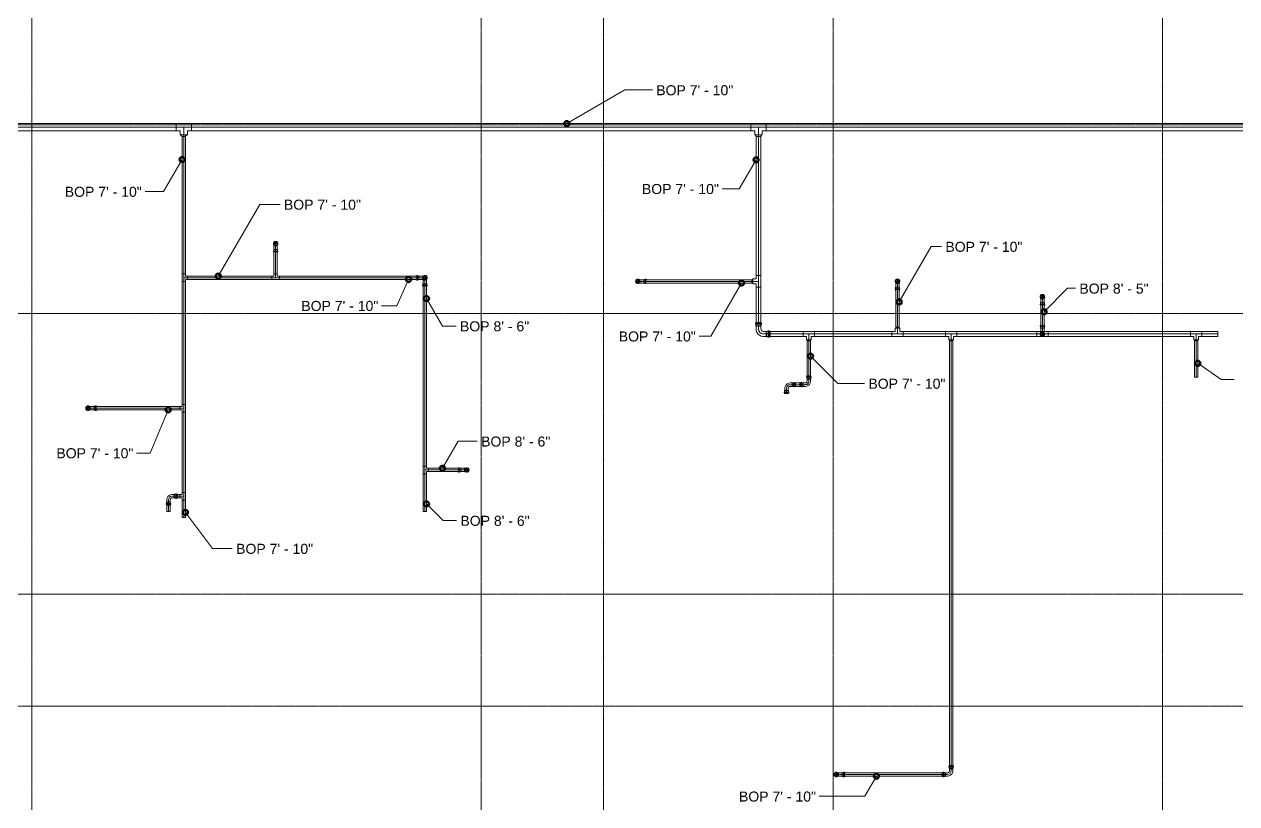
# Model space of a CAD drawing. Header units: inches. Extents: x -3679 to 241, y -496 to 1784.
# Drawn here: x -791 to -315.9, y 6.8 to 312.4 of the extents above; entities that cross this region are included whole.
import ezdxf

# ---------------------------------------------------------------- set-up
doc = ezdxf.new("R2010")
doc.units = ezdxf.units.IN
doc.header["$MEASUREMENT"] = 0
doc.linetypes.add('Grid Line', pattern=[0.875, 0.5, -0.125, 0.125, -0.125])
for name, color, linetype, lineweight in [('G-ANNO-DIMS', 251, 'Continuous', 9), ('P-PIPE', 1, 'Continuous', 9), ('P-PIPE-CNTR', 1, 'Continuous', 9), ('S-GRID', 8, 'Continuous', 9)]:
    doc.layers.add(name, color=color, linetype=linetype, lineweight=lineweight)
doc.styles.add('Arial', font='arial.ttf', dxfattribs={"height": 3.934132})

# ---------------------------------------------------------------- blocks, each defined once
blk = doc.blocks.new('Victaulic-VicPress316-Elbow 90-45deg Style P568_P571 - Standard-523083-FOURTH LEVEL')
at = {"layer": 'P-PIPE'}
for p, q in [((-3064.18, 1028.04), (-3064.52, 1028.04)), ((-3063.22, 1027.94), (-3064.52, 1027.94)), ((-3064.52, 1027.28), (-3064.52, 1027.28)), ((-3064.52, 1027.28), (-3064.52, 1027.28)), ((-3064.52, 1027.28), (-3064.52, 1027.28)), ((-3064.52, 1027.28), (-3064.52, 1027.28)), ((-3064.52, 1026.62), (-3063.22, 1026.62)), ((-3064.52, 1026.51), (-3064.18, 1026.51)), ((-3064.18, 1027.28), (-3064.18, 1027.28)), ((-3064.18, 1027.28), (-3064.18, 1027.28)), ((-3063.44, 1028.04), (-3063.89, 1028.04)), ((-3063.89, 1027.28), (-3063.89, 1027.28)), ((-3063.89, 1027.28), (-3063.89, 1027.28)), ((-3063.89, 1026.51), (-3063.44, 1026.51)), ((-3062.39, 1027.94), (-3063.33, 1027.94)), ((-3063.33, 1027.94), (-3063.33, 1027.28)), ((-3063.33, 1027.28), (-3063.33, 1027.94)), ((-3063.33, 1027.28), (-3063.33, 1026.62)), ((-3063.33, 1026.62), (-3063.33, 1027.28)), ((-3062.39, 1027.28), (-3063.33, 1027.28)), ((-3063.33, 1026.62), (-3062.39, 1026.62)), ((-3063.22, 1027.28), (-3063.22, 1027.28)), ((-3063.22, 1027.28), (-3063.22, 1027.28)), ((-3062.39, 1027.28), (-3061, 1027.28)), ((-3061, 1027.28), (-3061, 1027.28))]:
    blk.add_line(p, q, dxfattribs=at)
at = {"layer": 'P-PIPE', "flags": 128}
for points in [[(-3064.18, 1028.04), (-3064.11, 1028.17), (-3063.98, 1028.18), (-3063.89, 1028.07), (-3063.89, 1028.04)], [(-3064.18, 1028.04), (-3064.18, 1027.95), (-3064.18, 1027.7), (-3064.18, 1027.34), (-3064.18, 1027.28)], [(-3064.18, 1027.28), (-3064.18, 1027.64), (-3064.18, 1027.92), (-3064.18, 1028.04), (-3064.18, 1028.04)], [(-3064.18, 1026.51), (-3064.18, 1026.6), (-3064.18, 1026.86), (-3064.18, 1027.21), (-3064.18, 1027.28)], [(-3064.18, 1027.28), (-3064.18, 1026.91), (-3064.18, 1026.64), (-3064.18, 1026.51), (-3064.18, 1026.51)], [(-3063.89, 1026.51), (-3063.96, 1026.39), (-3064.1, 1026.38), (-3064.18, 1026.49), (-3064.18, 1026.51)], [(-3063.89, 1028.04), (-3063.89, 1027.95), (-3063.89, 1027.7), (-3063.89, 1027.34), (-3063.89, 1027.28)], [(-3063.89, 1027.28), (-3063.89, 1027.64), (-3063.89, 1027.92), (-3063.89, 1028.04), (-3063.89, 1028.04)], [(-3063.89, 1026.51), (-3063.89, 1026.6), (-3063.89, 1026.86), (-3063.89, 1027.21), (-3063.89, 1027.28)], [(-3063.89, 1027.28), (-3063.89, 1026.91), (-3063.89, 1026.64), (-3063.89, 1026.51), (-3063.89, 1026.51)], [(-3063.44, 1028.04), (-3063.24, 1027.96), (-3063.22, 1027.94)], [(-3063.22, 1026.62), (-3063.41, 1026.51), (-3063.44, 1026.51)], [(-3061, 1027.94), (-3061.09, 1027.94), (-3061.36, 1027.94), (-3061.76, 1027.94), (-3062.25, 1027.94), (-3062.39, 1027.94)], [(-3062.39, 1026.62), (-3061.89, 1026.62), (-3061.46, 1026.62), (-3061.15, 1026.62), (-3061.01, 1026.62), (-3061, 1026.62)], [(-3060.09, 1027.28), (-3060.18, 1027.68), (-3060.44, 1028), (-3060.81, 1028.17), (-3061.22, 1028.16), (-3061.58, 1027.98), (-3061.83, 1027.65), (-3061.91, 1027.28)], [(-3061.91, 1027.28), (-3061.82, 1026.88), (-3061.56, 1026.56), (-3061.19, 1026.39), (-3060.78, 1026.39), (-3060.42, 1026.58), (-3060.17, 1026.91), (-3060.09, 1027.28)], [(-3060.23, 1027.28), (-3060.33, 1027.64), (-3060.58, 1027.92), (-3060.93, 1028.04), (-3061.3, 1027.98), (-3061.6, 1027.75), (-3061.75, 1027.41), (-3061.77, 1027.28)], [(-3061.77, 1027.28), (-3061.67, 1026.91), (-3061.42, 1026.64), (-3061.07, 1026.51), (-3060.7, 1026.57), (-3060.4, 1026.8), (-3060.25, 1027.15), (-3060.23, 1027.28)]]:
    blk.add_lwpolyline(points, dxfattribs=at)
at = {"layer": 'P-PIPE'}
for radius, start, end in [(0.767, 0, 180), (0.766, 0, 180), (0.766, 0, 180), (0.766, 180, 0), (0.767, 180, 0), (0.767, 180, 0), (0.657, 0, 180), (0.657, 0, 180), (0.657, 90, 180), (0.658, 180, 0), (0.658, 180, 0), (0.657, 180, 270), (0.658, 0, 90), (0.658, 270, 0)]:
    blk.add_arc((-3061, 1027.28), radius, start, end, dxfattribs=at)
blk = doc.blocks.new('Victaulic-VicPress316-Elbow 90-45deg Style P568_P571 - Standard-V2-FOURTH LEVEL')
at = {"layer": 'P-PIPE'}
for p, q in [((-3203.05, 732.49), (-3203.05, 732.49)), ((-3203.05, 732.49), (-3203.05, 731.1)), ((-3203.81, 730.05), (-3203.81, 729.6)), ((-3203.81, 729.31), (-3203.81, 728.97)), ((-3203.7, 731.1), (-3203.7, 730.16)), ((-3203.7, 730.27), (-3203.7, 728.97)), ((-3203.05, 730.16), (-3203.7, 730.16)), ((-3203.7, 730.16), (-3203.05, 730.16)), ((-3203.05, 731.1), (-3203.05, 730.16)), ((-3203.05, 730.27), (-3203.05, 730.27)), ((-3203.05, 730.27), (-3203.05, 730.27)), ((-3202.39, 730.16), (-3203.05, 730.16)), ((-3203.05, 730.16), (-3202.39, 730.16)), ((-3203.05, 729.6), (-3203.05, 729.6)), ((-3203.05, 729.6), (-3203.05, 729.6)), ((-3203.05, 729.31), (-3203.05, 729.31)), ((-3203.05, 729.31), (-3203.05, 729.31)), ((-3203.05, 728.97), (-3203.05, 728.97)), ((-3203.05, 728.97), (-3203.05, 728.97)), ((-3203.05, 728.97), (-3203.05, 728.97)), ((-3203.05, 728.97), (-3203.05, 728.97)), ((-3202.39, 730.16), (-3202.39, 731.1)), ((-3202.39, 728.97), (-3202.39, 730.27)), ((-3202.28, 729.6), (-3202.28, 730.05)), ((-3202.28, 728.97), (-3202.28, 729.31))]:
    blk.add_line(p, q, dxfattribs=at)
at = {"layer": 'P-PIPE', "flags": 128}
for points in [[(-3203.05, 733.4), (-3203.45, 733.31), (-3203.76, 733.05), (-3203.94, 732.68), (-3203.93, 732.27), (-3203.75, 731.91), (-3203.42, 731.66), (-3203.05, 731.58)], [(-3203.05, 733.26), (-3203.41, 733.16), (-3203.69, 732.91), (-3203.81, 732.56), (-3203.75, 732.19), (-3203.52, 731.89), (-3203.18, 731.74), (-3203.05, 731.72)], [(-3203.7, 732.49), (-3203.7, 732.4), (-3203.7, 732.13), (-3203.7, 731.73), (-3203.7, 731.24), (-3203.7, 731.1)], [(-3203.05, 731.58), (-3202.65, 731.67), (-3202.33, 731.93), (-3202.15, 732.3), (-3202.16, 732.71), (-3202.35, 733.07), (-3202.67, 733.32), (-3203.05, 733.4)], [(-3203.05, 731.72), (-3202.68, 731.82), (-3202.41, 732.07), (-3202.28, 732.42), (-3202.34, 732.79), (-3202.57, 733.09), (-3202.91, 733.24), (-3203.05, 733.26)], [(-3202.39, 731.1), (-3202.39, 731.6), (-3202.39, 732.03), (-3202.39, 732.34), (-3202.39, 732.48), (-3202.39, 732.49)], [(-3203.81, 729.31), (-3203.93, 729.38), (-3203.94, 729.51), (-3203.83, 729.6), (-3203.81, 729.6)], [(-3203.81, 730.05), (-3203.72, 730.25), (-3203.7, 730.27)], [(-3203.81, 729.6), (-3203.72, 729.6), (-3203.47, 729.6), (-3203.11, 729.6), (-3203.05, 729.6)], [(-3203.05, 729.6), (-3203.41, 729.6), (-3203.69, 729.6), (-3203.81, 729.6), (-3203.81, 729.6)], [(-3203.81, 729.31), (-3203.72, 729.31), (-3203.47, 729.31), (-3203.11, 729.31), (-3203.05, 729.31)], [(-3203.05, 729.31), (-3203.41, 729.31), (-3203.69, 729.31), (-3203.81, 729.31), (-3203.81, 729.31)], [(-3202.28, 729.6), (-3202.37, 729.6), (-3202.62, 729.6), (-3202.98, 729.6), (-3203.05, 729.6)], [(-3203.05, 729.6), (-3202.68, 729.6), (-3202.41, 729.6), (-3202.28, 729.6), (-3202.28, 729.6)], [(-3202.28, 729.31), (-3202.37, 729.31), (-3202.62, 729.31), (-3202.98, 729.31), (-3203.05, 729.31)], [(-3203.05, 729.31), (-3202.68, 729.31), (-3202.41, 729.31), (-3202.28, 729.31), (-3202.28, 729.31)], [(-3202.39, 730.27), (-3202.28, 730.08), (-3202.28, 730.05)], [(-3202.28, 729.6), (-3202.16, 729.53), (-3202.15, 729.39), (-3202.26, 729.31), (-3202.28, 729.31)]]:
    blk.add_lwpolyline(points, dxfattribs=at)
at = {"layer": 'P-PIPE'}
for radius, start, end in [(0.767, 90, 270), (0.767, 90, 270), (0.767, 90, 270), (0.658, 90, 270), (0.658, 90, 270), (0.658, 90, 180), (0.658, 180, 270), (0.766, 270, 90), (0.766, 270, 90), (0.766, 270, 90), (0.658, 270, 90), (0.657, 270, 90), (0.658, 0, 90), (0.658, 270, 0)]:
    blk.add_arc((-3203.05, 732.49), radius, start, end, dxfattribs=at)
blk = doc.blocks.new('Victaulic-VicPress316-Elbow 90-45deg Style P568_P571 - Standard-V1-FOURTH LEVEL')
at = {"layer": 'P-PIPE'}
for p, q in [((-3.18, 0.77), (-3.52, 0.77)), ((-3.52, 0.77), (-3.52, -0.77)), ((-3.52, -0.77), (-3.52, 0.77)), ((-2.22, 0.66), (-3.52, 0.66)), ((-3.52, -0.66), (-3.52, 0.66)), ((-3.52, 0.66), (-3.52, -0.66)), ((-3.18, -0.77), (-3.18, 0.77)), ((-3.18, 0.77), (-3.18, -0.77)), ((-2.44, 0.77), (-2.89, 0.77)), ((-2.89, -0.77), (-2.89, 0.77)), ((-2.89, 0.77), (-2.89, -0.77)), ((-1.39, 0.66), (-2.33, 0.66)), ((-2.33, 0), (-2.33, 0.66)), ((-2.33, 0.66), (-2.33, 0)), ((-2.22, -0.66), (-2.22, 0.66)), ((-2.22, 0.66), (-2.22, -0.66)), ((-0.77, 3.52), (-0.77, 3.18)), ((0.77, 3.52), (-0.77, 3.52)), ((-0.77, 3.52), (0.77, 3.52)), ((-0.77, 3.18), (0.77, 3.18)), ((0.77, 3.18), (-0.77, 3.18)), ((-0.77, 2.89), (-0.77, 2.44)), ((-0.77, 2.89), (0.77, 2.89)), ((0.77, 2.89), (-0.77, 2.89)), ((-0.66, 3.52), (-0.66, 2.22)), ((-0.66, 3.52), (0.66, 3.52)), ((0.66, 3.52), (-0.66, 3.52)), ((-0.66, 2.33), (-0.66, 1.39)), ((0, 2.33), (-0.66, 2.33)), ((-0.66, 2.33), (0, 2.33)), ((-0.66, 2.22), (0.66, 2.22)), ((0.66, 2.22), (-0.66, 2.22)), ((0, 2.33), (0.66, 2.33)), ((0.66, 2.33), (0, 2.33)), ((0, 1.39), (0, 2.33)), ((0.66, 2.22), (0.66, 3.52)), ((0.66, 1.39), (0.66, 2.33)), ((0.77, 3.18), (0.77, 3.52)), ((0.77, 2.44), (0.77, 2.89)), ((-3.52, -0.66), (-2.22, -0.66)), ((-3.52, -0.77), (-3.18, -0.77)), ((-2.89, -0.77), (-2.44, -0.77)), ((-2.33, 0), (-2.33, -0.66)), ((-2.33, -0.66), (-2.33, 0)), ((-1.39, 0), (-2.33, 0)), ((-2.33, -0.66), (-1.39, -0.66))]:
    blk.add_line(p, q, dxfattribs=at)
at = {"layer": 'P-PIPE', "flags": 128}
for points in [[(-3.18, 0.77), (-3.11, 0.89), (-2.98, 0.9), (-2.89, 0.79), (-2.89, 0.77)], [(-3.18, 0.77), (-3.18, 0.67), (-3.18, 0.42), (-3.18, 0.07), (-3.18, -0.3), (-3.18, -0.6), (-3.18, -0.75), (-3.18, -0.77)], [(-3.18, -0.77), (-3.18, -0.67), (-3.18, -0.42), (-3.18, -0.07), (-3.18, 0.3), (-3.18, 0.6), (-3.18, 0.75), (-3.18, 0.77)], [(-2.89, -0.77), (-2.89, -0.67), (-2.89, -0.42), (-2.89, -0.07), (-2.89, 0.3), (-2.89, 0.6), (-2.89, 0.75), (-2.89, 0.77)], [(-2.89, 0.77), (-2.89, 0.67), (-2.89, 0.42), (-2.89, 0.07), (-2.89, -0.3), (-2.89, -0.6), (-2.89, -0.75), (-2.89, -0.77)], [(-2.44, 0.77), (-2.24, 0.68), (-2.22, 0.66)], [(-0.66, 1.39), (-0.75, 1.04), (-1, 0.77), (-1.35, 0.66), (-1.39, 0.66)], [(-1.39, -0.66), (-0.78, -0.56), (-0.23, -0.29), (0.22, 0.13), (0.53, 0.67), (0.65, 1.27), (0.66, 1.39)], [(-0.77, 2.89), (-0.89, 2.96), (-0.9, 3.1), (-0.79, 3.18), (-0.77, 3.18)], [(0.77, 3.18), (0.67, 3.18), (0.42, 3.18), (0.07, 3.18), (-0.3, 3.18), (-0.6, 3.18), (-0.75, 3.18), (-0.77, 3.18)], [(-0.77, 3.18), (-0.67, 3.18), (-0.42, 3.18), (-0.07, 3.18), (0.3, 3.18), (0.6, 3.18), (0.75, 3.18), (0.77, 3.18)], [(-0.77, 2.89), (-0.67, 2.89), (-0.42, 2.89), (-0.07, 2.89), (0.3, 2.89), (0.6, 2.89), (0.75, 2.89), (0.77, 2.89)], [(0.77, 2.89), (0.67, 2.89), (0.42, 2.89), (0.07, 2.89), (-0.3, 2.89), (-0.6, 2.89), (-0.75, 2.89), (-0.77, 2.89)], [(-0.66, 2.22), (-0.77, 2.41), (-0.77, 2.44)], [(0.77, 2.44), (0.68, 2.24), (0.66, 2.22)], [(0.77, 3.18), (0.89, 3.11), (0.9, 2.98), (0.79, 2.89), (0.77, 2.89)], [(-2.89, -0.77), (-2.96, -0.89), (-3.1, -0.9), (-3.18, -0.79), (-3.18, -0.77)], [(-2.22, -0.66), (-2.41, -0.77), (-2.44, -0.77)]]:
    blk.add_lwpolyline(points, dxfattribs=at)
at = {"layer": 'P-PIPE'}
blk.add_arc((-1.39, 1.39), 1.39, 270, 0, dxfattribs=at)
blk = doc.blocks.new('Victaulic-VicPress316-Elbow 90-45deg Style P568_P571 - Standard-1125944-FOURTH LEVEL')
at = {"layer": 'P-PIPE'}
for p, q in [((-4.17, 1.06), (-4.55, 1.06)), ((-4.55, 1.06), (-4.55, -1.06)), ((-4.55, -1.06), (-4.55, 1.06)), ((-3.07, 0.95), (-4.55, 0.95)), ((-4.55, -0.95), (-4.55, 0.95)), ((-4.55, 0.95), (-4.55, -0.95)), ((-4.17, -1.06), (-4.17, 1.06)), ((-4.17, 1.06), (-4.17, -1.06)), ((-3.29, 1.06), (-3.85, 1.06)), ((-3.85, -1.06), (-3.85, 1.06)), ((-3.85, 1.06), (-3.85, -1.06)), ((-2.02, 0.95), (-3.18, 0.95)), ((-3.18, 0), (-3.18, 0.95)), ((-3.18, 0.95), (-3.18, 0)), ((-3.07, -0.95), (-3.07, 0.95)), ((-3.07, 0.95), (-3.07, -0.95)), ((-1.06, 4.55), (-1.06, 4.17)), ((1.06, 4.55), (-1.06, 4.55)), ((-1.06, 4.55), (1.06, 4.55)), ((-1.06, 4.17), (1.06, 4.17)), ((1.06, 4.17), (-1.06, 4.17)), ((-1.06, 3.85), (-1.06, 3.29)), ((-1.06, 3.85), (1.06, 3.85)), ((1.06, 3.85), (-1.06, 3.85)), ((-0.95, 4.55), (-0.95, 3.07)), ((-0.95, 4.55), (0.95, 4.55)), ((0.95, 4.55), (-0.95, 4.55)), ((-0.95, 3.18), (-0.95, 2.02)), ((0, 3.18), (-0.95, 3.18)), ((-0.95, 3.18), (0, 3.18)), ((-0.95, 3.07), (0.95, 3.07)), ((0.95, 3.07), (-0.95, 3.07)), ((0, 3.18), (0.95, 3.18)), ((0.95, 3.18), (0, 3.18)), ((0, 2.02), (0, 3.18)), ((0.95, 3.07), (0.95, 4.55)), ((0.95, 2.02), (0.95, 3.18)), ((1.06, 4.17), (1.06, 4.55)), ((1.06, 3.29), (1.06, 3.85)), ((-4.55, -0.95), (-3.07, -0.95)), ((-4.55, -1.06), (-4.17, -1.06)), ((-3.85, -1.06), (-3.29, -1.06)), ((-3.18, 0), (-3.18, -0.95)), ((-3.18, -0.95), (-3.18, 0)), ((-2.02, 0), (-3.18, 0)), ((-3.18, -0.95), (-2.02, -0.95))]:
    blk.add_line(p, q, dxfattribs=at)
at = {"layer": 'P-PIPE', "flags": 128}
for points in [[(-4.17, 1.06), (-4.1, 1.2), (-3.94, 1.21), (-3.85, 1.08), (-3.85, 1.06)], [(-4.17, 1.06), (-4.17, 0.97), (-4.17, 0.71), (-4.17, 0.32), (-4.17, -0.12), (-4.17, -0.54), (-4.17, -0.86), (-4.17, -1.04), (-4.17, -1.06)], [(-4.17, -1.06), (-4.17, -0.97), (-4.17, -0.71), (-4.17, -0.32), (-4.17, 0.12), (-4.17, 0.54), (-4.17, 0.86), (-4.17, 1.04), (-4.17, 1.06)], [(-3.85, -1.06), (-3.85, -0.97), (-3.85, -0.71), (-3.85, -0.32), (-3.85, 0.12), (-3.85, 0.54), (-3.85, 0.86), (-3.85, 1.04), (-3.85, 1.06)], [(-3.85, 1.06), (-3.85, 0.97), (-3.85, 0.71), (-3.85, 0.32), (-3.85, -0.12), (-3.85, -0.54), (-3.85, -0.86), (-3.85, -1.04), (-3.85, -1.06)], [(-3.29, 1.06), (-3.09, 0.97), (-3.07, 0.95)], [(-0.95, 2.02), (-1.04, 1.58), (-1.3, 1.22), (-1.69, 1), (-2.02, 0.95)], [(-2.02, -0.95), (-1.28, -0.86), (-0.59, -0.58), (0.02, -0.15), (0.49, 0.43), (0.81, 1.1), (0.94, 1.83), (0.95, 2.02)], [(-1.06, 3.85), (-1.2, 3.92), (-1.21, 4.08), (-1.08, 4.17), (-1.06, 4.17)], [(1.06, 4.17), (0.97, 4.17), (0.71, 4.17), (0.32, 4.17), (-0.12, 4.17), (-0.54, 4.17), (-0.86, 4.17), (-1.04, 4.17), (-1.06, 4.17)], [(-1.06, 4.17), (-0.97, 4.17), (-0.71, 4.17), (-0.32, 4.17), (0.12, 4.17), (0.54, 4.17), (0.86, 4.17), (1.04, 4.17), (1.06, 4.17)], [(-1.06, 3.85), (-0.97, 3.85), (-0.71, 3.85), (-0.32, 3.85), (0.12, 3.85), (0.54, 3.85), (0.86, 3.85), (1.04, 3.85), (1.06, 3.85)], [(1.06, 3.85), (0.97, 3.85), (0.71, 3.85), (0.32, 3.85), (-0.12, 3.85), (-0.54, 3.85), (-0.86, 3.85), (-1.04, 3.85), (-1.06, 3.85)], [(-0.95, 3.07), (-1.06, 3.26), (-1.06, 3.29)], [(1.06, 3.29), (0.97, 3.09), (0.95, 3.07)], [(1.06, 4.17), (1.2, 4.1), (1.21, 3.94), (1.08, 3.85), (1.06, 3.85)], [(-3.85, -1.06), (-3.92, -1.2), (-4.08, -1.21), (-4.17, -1.08), (-4.17, -1.06)], [(-3.07, -0.95), (-3.26, -1.06), (-3.29, -1.06)]]:
    blk.add_lwpolyline(points, dxfattribs=at)
at = {"layer": 'P-PIPE'}
blk.add_arc((-2.02, 2.02), 2.02, 270, 0, dxfattribs=at)
blk = doc.blocks.new('Transition - Generic - Plumbing-CW-1022941-FOURTH LEVEL')
at = {"layer": 'P-PIPE'}
for radius, start, end in [(0.812, 0, 180), (0.562, 360, 180), (0.812, 180, 0), (0.563, 180, 0)]:
    blk.add_arc((-3323.92, 470.33), radius, start, end, dxfattribs=at)

msp = doc.modelspace()

# ---------------------------------------------------------------- linework, layer by layer
at = {"layer": 'G-ANNO-DIMS'}
for p, q in [((-578.4, 273.44), (-555.6, 286.6)), ((-555.6, 286.6), (-544.85, 286.6)), ((-729.14, 259.33), (-736.38, 246.8)), ((-504.25, 259.22), (-510.81, 247.88)), ((-510.81, 247.88), (-517.52, 247.88)), ((-736.38, 246.8), (-743.66, 246.8)), ((-714.96, 213.65), (-698.74, 241.74)), ((-698.74, 241.74), (-690.74, 241.74)), ((-448.15, 203.5), (-435.61, 225.22)), ((-435.61, 225.22), (-431.57, 225.22)), ((-640.44, 212.33), (-645.01, 202.05)), ((-509.97, 210.93), (-522, 190.09)), ((-633.39, 204.83), (-627.16, 194.05)), ((-391.39, 199.66), (-382.2, 208.85)), ((-382.2, 208.85), (-379.06, 208.85)), ((-645.01, 202.05), (-650.97, 202.05)), ((-627.16, 194.05), (-621.76, 194.05)), ((-522, 190.09), (-526.59, 190.09)), ((-482.9, 182.25), (-472.2, 171.55)), ((-331.15, 179.45), (-322.05, 173.06)), ((-472.2, 171.55), (-461.73, 171.55)), ((-322.05, 173.06), (-316.87, 173.06)), ((-734.61, 161.21), (-741.69, 144.3)), ((-627.13, 138.31), (-621.02, 148.89)), ((-621.02, 148.89), (-613.48, 148.89)), ((-741.69, 144.3), (-746.95, 144.3)), ((-633.39, 124.32), (-626.89, 117.82)), ((-727.83, 121), (-717.25, 106.83)), ((-626.89, 117.82), (-621.6, 117.82)), ((-717.25, 106.83), (-709.48, 106.83)), ((-457.1, 17.63), (-461.66, 9.73)), ((-461.66, 9.73), (-479.48, 9.73))]:
    msp.add_line(p, q, dxfattribs=at)
at = {"layer": 'G-ANNO-DIMS', "lineweight": 50}
for centre in [(-578.4, 273.44), (-729.14, 259.33), (-504.25, 259.22), (-714.96, 213.65), (-640.44, 212.33), (-509.97, 210.93), (-633.39, 204.83), (-448.15, 203.5), (-391.39, 199.66), (-482.9, 182.25), (-331.15, 179.45), (-734.61, 161.21), (-627.13, 138.31), (-633.39, 124.32), (-727.83, 121), (-457.1, 17.63)]:
    msp.add_circle(centre, 1, dxfattribs=at)
at = {"layer": 'P-PIPE'}
for p, q in [((-731.48, 273.44), (-948.63, 273.44)), ((-725.49, 273.44), (-731.48, 273.44)), ((-731.48, 270.56), (-731.48, 273.44)), ((-731.48, 273.44), (-731.48, 270.56)), ((-731.48, 270.56), (-731.48, 273.44)), ((-725.49, 270.56), (-725.49, 273.44)), ((-725.49, 273.44), (-725.49, 270.56)), ((-506.3, 273.44), (-725.49, 273.44)), ((-725.49, 270.56), (-725.49, 273.44)), ((-500.31, 273.44), (-506.3, 273.44)), ((-506.3, 270.56), (-506.3, 273.44)), ((-506.3, 273.44), (-506.3, 270.56)), ((-506.3, 270.56), (-506.3, 273.44)), ((-205.51, 273.44), (-500.31, 273.44)), ((-500.31, 273.44), (-500.31, 270.56)), ((-500.31, 270.56), (-500.31, 273.44)), ((-500.31, 273.44), (-500.31, 270.56)), ((-948.63, 270.56), (-731.48, 270.56)), ((-731.48, 270.56), (-729.92, 270.56)), ((-729.92, 270.56), (-729.92, 269.01)), ((-727.05, 269.01), (-729.92, 269.01)), ((-729.92, 269.01), (-727.05, 269.01)), ((-729.8, 269.01), (-729.05, 268.35)), ((-729.14, 268.35), (-729.14, 214.49)), ((-727.83, 268.35), (-729.14, 268.35)), ((-727.92, 268.35), (-727.17, 269.01)), ((-727.83, 214.49), (-727.83, 268.35)), ((-727.05, 270.56), (-725.49, 270.56)), ((-727.05, 269.01), (-727.05, 270.56)), ((-725.49, 270.56), (-506.3, 270.56)), ((-506.3, 270.56), (-504.74, 270.56)), ((-504.74, 270.56), (-504.74, 269.01)), ((-501.87, 269.01), (-504.74, 269.01)), ((-504.74, 269.01), (-501.87, 269.01)), ((-504.62, 269.01), (-504.12, 268.35)), ((-504.25, 268.35), (-504.25, 213.83)), ((-502.35, 268.35), (-504.25, 268.35)), ((-502.49, 268.35), (-501.99, 269.01)), ((-502.35, 213.83), (-502.35, 268.35)), ((-501.87, 270.56), (-500.31, 270.56)), ((-501.87, 269.01), (-501.87, 270.56)), ((-500.31, 270.56), (-205.51, 270.56)), ((-693.14, 224.03), (-693.14, 214.49)), ((-691.83, 224.03), (-693.14, 224.03)), ((-691.83, 214.49), (-691.83, 224.03)), ((-727.83, 214.49), (-729.14, 214.49)), ((-729.14, 214.49), (-729.14, 211.49)), ((-727.83, 214.49), (-729.14, 214.49)), ((-729.14, 214.49), (-727.83, 214.49)), ((-727.83, 213.65), (-727.83, 214.49)), ((-691.83, 214.49), (-693.14, 214.49)), ((-693.14, 214.49), (-693.14, 213.65)), ((-693.14, 214.49), (-691.83, 214.49)), ((-691.83, 214.49), (-693.14, 214.49)), ((-691.83, 213.65), (-691.83, 214.49)), ((-502.35, 213.83), (-504.25, 213.83)), ((-504.25, 213.83), (-504.25, 212.54)), ((-504.25, 213.83), (-502.35, 213.83)), ((-502.35, 213.83), (-504.25, 213.83)), ((-502.35, 209.34), (-502.35, 213.83)), ((-727.83, 211.49), (-729.14, 211.49)), ((-729.14, 211.49), (-727.83, 211.49)), ((-729.14, 211.49), (-729.14, 163.36)), ((-729.14, 211.49), (-727.83, 211.49)), ((-726.99, 213.65), (-727.83, 213.65)), ((-727.83, 211.49), (-727.83, 212.33)), ((-727.83, 212.33), (-726.99, 212.33)), ((-727.83, 163.36), (-727.83, 211.49)), ((-693.98, 213.65), (-726.99, 213.65)), ((-726.99, 213.65), (-726.99, 212.33)), ((-726.99, 213.65), (-726.99, 212.33)), ((-726.99, 212.33), (-726.99, 213.65)), ((-726.99, 212.33), (-693.98, 212.33)), ((-693.98, 213.65), (-693.98, 212.33)), ((-693.14, 213.65), (-693.98, 213.65)), ((-693.98, 213.65), (-693.98, 212.33)), ((-693.98, 212.33), (-693.98, 213.65)), ((-693.98, 212.33), (-690.99, 212.33)), ((-690.99, 213.65), (-691.83, 213.65)), ((-690.99, 213.65), (-690.99, 212.33)), ((-690.99, 212.33), (-690.99, 213.65)), ((-636.37, 213.65), (-690.99, 213.65)), ((-690.99, 213.65), (-690.99, 212.33)), ((-690.99, 212.33), (-636.37, 212.33)), ((-636.37, 213.65), (-636.37, 212.33)), ((-634.7, 210.66), (-634.7, 139.15)), ((-634.7, 210.66), (-633.39, 210.66)), ((-633.39, 139.15), (-633.39, 210.66)), ((-505.95, 212.24), (-548.23, 212.24)), ((-548.23, 210.93), (-548.23, 212.24)), ((-548.23, 210.93), (-505.95, 210.93)), ((-505.55, 212.4), (-505.95, 212.15)), ((-505.95, 210.93), (-505.95, 212.24)), ((-505.95, 211.02), (-505.55, 210.77)), ((-504.25, 212.54), (-505.55, 212.54)), ((-505.55, 212.54), (-505.55, 210.63)), ((-505.55, 210.63), (-505.55, 212.54)), ((-505.55, 210.63), (-504.25, 210.63)), ((-504.25, 210.63), (-504.25, 209.34)), ((-504.25, 209.34), (-502.35, 209.34)), ((-502.35, 209.34), (-504.25, 209.34)), ((-504.25, 209.34), (-504.25, 194.14)), ((-502.35, 209.34), (-504.25, 209.34)), ((-502.35, 194.14), (-502.35, 209.34)), ((-449.47, 209.25), (-449.47, 193.61)), ((-448.15, 209.25), (-449.47, 209.25)), ((-448.15, 193.61), (-448.15, 209.25)), ((-392.7, 203.25), (-392.7, 193.29)), ((-392.7, 203.25), (-391.39, 203.25)), ((-391.39, 193.29), (-391.39, 203.25)), ((-502.35, 194.14), (-504.25, 194.14)), ((-485.8, 191.91), (-500.12, 191.91)), ((-500.12, 190.01), (-500.12, 191.91)), ((-481.32, 191.91), (-485.8, 191.91)), ((-485.8, 190.01), (-485.8, 191.91)), ((-485.8, 191.91), (-485.8, 190.01)), ((-485.8, 190.01), (-485.8, 191.91)), ((-481.32, 190.01), (-481.32, 191.91)), ((-481.32, 191.91), (-481.32, 190.01)), ((-451.05, 191.91), (-481.32, 191.91)), ((-481.32, 190.01), (-481.32, 191.91)), ((-449.76, 191.91), (-451.05, 191.91)), ((-451.05, 191.91), (-451.05, 190.01)), ((-451.05, 190.01), (-451.05, 191.91)), ((-451.05, 190.01), (-451.05, 191.91)), ((-449.76, 193.2), (-449.76, 191.91)), ((-447.86, 193.2), (-449.76, 193.2)), ((-449.76, 193.2), (-447.86, 193.2)), ((-449.37, 193.61), (-449.62, 193.2)), ((-448.15, 193.61), (-449.47, 193.61)), ((-448, 193.2), (-448.25, 193.61)), ((-447.86, 191.91), (-447.86, 193.2)), ((-446.57, 191.91), (-447.86, 191.91)), ((-446.57, 191.91), (-446.57, 190.01)), ((-446.57, 190.01), (-446.57, 191.91)), ((-430.05, 191.91), (-446.57, 191.91)), ((-446.57, 190.01), (-446.57, 191.91)), ((-425.57, 191.91), (-430.05, 191.91)), ((-430.05, 190.01), (-430.05, 191.91)), ((-430.05, 191.91), (-430.05, 190.01)), ((-430.05, 190.01), (-430.05, 191.91)), ((-425.57, 190.01), (-425.57, 191.91)), ((-425.57, 191.91), (-425.57, 190.01)), ((-394.29, 191.91), (-425.57, 191.91)), ((-425.57, 190.01), (-425.57, 191.91)), ((-389.8, 191.91), (-394.29, 191.91)), ((-394.29, 190.01), (-394.29, 191.91)), ((-392.7, 193.29), (-391.39, 193.29)), ((-334.05, 191.91), (-389.8, 191.91)), ((-389.8, 190.01), (-389.8, 191.91)), ((-329.57, 191.91), (-334.05, 191.91)), ((-334.05, 190.01), (-334.05, 191.91)), ((-334.05, 191.91), (-334.05, 190.01)), ((-334.05, 190.01), (-334.05, 191.91)), ((-323.31, 191.91), (-329.57, 191.91)), ((-329.57, 190.01), (-329.57, 191.91)), ((-329.57, 190.01), (-329.57, 191.91)), ((-329.57, 191.91), (-329.57, 190.01)), ((-323.31, 190.01), (-323.31, 191.91)), ((-500.12, 190.01), (-485.8, 190.01)), ((-485.8, 190.01), (-484.51, 190.01)), ((-484.51, 190.01), (-484.51, 188.72)), ((-482.61, 188.72), (-484.51, 188.72)), ((-484.51, 188.72), (-482.61, 188.72)), ((-484.37, 188.72), (-484.12, 188.31)), ((-484.22, 188.31), (-484.22, 173.41)), ((-482.9, 188.31), (-484.22, 188.31)), ((-483, 188.31), (-482.75, 188.72)), ((-482.9, 173.41), (-482.9, 188.31)), ((-482.61, 190.01), (-481.32, 190.01)), ((-482.61, 188.72), (-482.61, 190.01)), ((-481.32, 190.01), (-451.05, 190.01)), ((-451.05, 190.01), (-446.57, 190.01)), ((-446.57, 190.01), (-430.05, 190.01)), ((-430.05, 190.01), (-428.76, 190.01)), ((-428.76, 190.01), (-428.76, 188.72)), ((-426.86, 188.72), (-428.76, 188.72)), ((-428.76, 188.72), (-426.86, 188.72)), ((-428.62, 188.72), (-428.37, 188.31)), ((-428.47, 188.31), (-428.47, 20.61)), ((-427.15, 188.31), (-428.47, 188.31)), ((-427.25, 188.31), (-427, 188.72)), ((-427.15, 20.61), (-427.15, 188.31)), ((-426.86, 190.01), (-425.57, 190.01)), ((-426.86, 188.72), (-426.86, 190.01)), ((-425.57, 190.01), (-394.29, 190.01)), ((-394.29, 190.01), (-389.8, 190.01)), ((-389.8, 190.01), (-334.05, 190.01)), ((-334.05, 190.01), (-332.76, 190.01)), ((-332.76, 190.01), (-332.76, 188.72)), ((-330.86, 188.72), (-332.76, 188.72)), ((-332.76, 188.72), (-330.86, 188.72)), ((-332.62, 188.72), (-332.37, 188.31)), ((-332.47, 188.31), (-332.47, 174.08)), ((-331.15, 188.31), (-332.47, 188.31)), ((-331.25, 188.31), (-331, 188.72)), ((-331.15, 174.08), (-331.15, 188.31)), ((-330.86, 190.01), (-329.57, 190.01)), ((-330.86, 188.72), (-330.86, 190.01)), ((-329.57, 190.01), (-323.31, 190.01)), ((-485.89, 171.74), (-489.98, 171.74)), ((-489.98, 170.43), (-489.98, 171.74)), ((-485.89, 170.43), (-485.89, 171.74)), ((-482.9, 173.41), (-484.22, 173.41)), ((-331.15, 174.08), (-332.47, 174.08)), ((-492.97, 168.75), (-492.97, 168.08)), ((-491.65, 168.75), (-492.97, 168.75)), ((-491.65, 168.08), (-492.97, 168.08)), ((-491.65, 168.08), (-491.65, 168.75)), ((-489.98, 170.43), (-485.89, 170.43)), ((-729.98, 162.52), (-763.66, 162.52)), ((-763.66, 161.21), (-763.66, 162.52)), ((-729.98, 161.21), (-729.98, 162.52)), ((-729.14, 162.52), (-729.98, 162.52)), ((-729.98, 161.21), (-729.98, 162.52)), ((-729.98, 162.52), (-729.98, 161.21)), ((-729.14, 163.36), (-729.14, 162.52)), ((-729.14, 163.36), (-727.83, 163.36)), ((-727.83, 163.36), (-729.14, 163.36)), ((-729.14, 163.36), (-727.83, 163.36)), ((-727.83, 160.37), (-727.83, 163.36)), ((-763.66, 161.21), (-729.98, 161.21)), ((-729.98, 161.21), (-729.14, 161.21)), ((-729.14, 161.21), (-729.14, 160.37)), ((-729.14, 160.37), (-727.83, 160.37)), ((-727.83, 160.37), (-729.14, 160.37)), ((-729.14, 160.37), (-729.14, 128.86)), ((-729.14, 160.37), (-727.83, 160.37)), ((-727.83, 128.86), (-727.83, 160.37)), ((-634.7, 139.15), (-633.39, 139.15)), ((-634.7, 139.15), (-634.7, 136.16)), ((-633.39, 139.15), (-634.7, 139.15)), ((-634.7, 139.15), (-633.39, 139.15)), ((-633.39, 138.31), (-633.39, 139.15)), ((-632.55, 138.31), (-633.39, 138.31)), ((-619.96, 138.31), (-632.55, 138.31)), ((-632.55, 138.31), (-632.55, 137)), ((-632.55, 138.31), (-632.55, 137)), ((-632.55, 137), (-632.55, 138.31)), ((-619.96, 138.31), (-619.96, 137)), ((-633.39, 136.16), (-634.7, 136.16)), ((-634.7, 136.16), (-633.39, 136.16)), ((-634.7, 136.16), (-634.7, 121.36)), ((-633.39, 136.16), (-634.7, 136.16)), ((-633.39, 136.16), (-633.39, 137)), ((-633.39, 137), (-632.55, 137)), ((-633.39, 121.36), (-633.39, 136.16)), ((-632.55, 137), (-619.96, 137)), ((-729.14, 128.86), (-729.14, 128.02)), ((-729.14, 128.86), (-727.83, 128.86)), ((-727.83, 128.86), (-729.14, 128.86)), ((-729.14, 128.86), (-727.83, 128.86)), ((-727.83, 125.87), (-727.83, 128.86)), ((-735.14, 125.03), (-735.14, 121.36)), ((-735.14, 125.03), (-733.83, 125.03)), ((-733.83, 121.36), (-733.83, 125.03)), ((-729.98, 128.02), (-732.16, 128.02)), ((-732.16, 126.71), (-732.16, 128.02)), ((-732.16, 126.71), (-729.98, 126.71)), ((-729.98, 126.71), (-729.98, 128.02)), ((-729.14, 128.02), (-729.98, 128.02)), ((-729.98, 126.71), (-729.98, 128.02)), ((-729.98, 128.02), (-729.98, 126.71)), ((-729.98, 126.71), (-729.14, 126.71)), ((-729.14, 126.71), (-729.14, 125.87)), ((-729.14, 125.87), (-729.14, 119)), ((-729.14, 125.87), (-727.83, 125.87)), ((-729.14, 125.87), (-727.83, 125.87)), ((-727.83, 125.87), (-729.14, 125.87)), ((-727.83, 119), (-727.83, 125.87)), ((-735.14, 121.36), (-733.83, 121.36)), ((-729.14, 119), (-727.83, 119)), ((-633.39, 121.36), (-634.7, 121.36)), ((-427.15, 20.61), (-428.47, 20.61)), ((-430.14, 18.94), (-470.48, 18.94)), ((-470.48, 17.63), (-470.48, 18.94)), ((-470.48, 17.63), (-430.14, 17.63)), ((-430.14, 17.63), (-430.14, 18.94))]:
    msp.add_line(p, q, dxfattribs=at)
for centre, radius, start, end in [((-692.49, 226.36), 0.658, 0, 180), ((-692.49, 226.36), 0.657, 180, 0), ((-692.49, 226.04), 0.329, 90, 270), ((-692.49, 226.69), 0.329, 270, 90), ((-634.04, 212.99), 0.657, 0, 180), ((-634.04, 212.99), 0.658, 180, 0), ((-634.04, 212.66), 0.329, 90, 270), ((-634.04, 213.32), 0.329, 270, 90), ((-550.56, 211.58), 0.658, 0, 180), ((-550.56, 211.58), 0.657, 180, 0), ((-550.56, 211.26), 0.329, 90, 270), ((-550.56, 211.91), 0.329, 270, 90), ((-448.81, 211.58), 0.657, 0, 180), ((-448.81, 211.58), 0.658, 180, 0), ((-448.81, 211.26), 0.329, 90, 270), ((-448.81, 211.91), 0.329, 270, 90), ((-392.04, 205.58), 0.657, 0, 180), ((-392.04, 205.58), 0.658, 180, 0), ((-392.04, 205.26), 0.329, 90, 270), ((-392.04, 205.91), 0.329, 270, 90), ((-392.04, 190.96), 0.951, 0, 180), ((-392.04, 190.96), 0.951, 180, 0), ((-392.04, 190.96), 0.658, 0, 180), ((-392.04, 190.96), 0.657, 180, 0), ((-392.04, 190.63), 0.329, 90, 270), ((-392.04, 191.29), 0.329, 270, 90), ((-765.99, 161.86), 0.657, 0, 180), ((-765.99, 161.86), 0.658, 180, 0), ((-765.99, 161.54), 0.329, 90, 270), ((-765.99, 162.19), 0.329, 270, 90), ((-617.63, 137.66), 0.658, 0, 180), ((-617.63, 137.99), 0.329, 270, 90), ((-617.63, 137.66), 0.658, 180, 0), ((-617.63, 137.33), 0.329, 90, 270), ((-472.81, 18.28), 0.658, 0, 180), ((-472.81, 18.28), 0.657, 180, 0), ((-472.81, 17.95), 0.329, 90, 270), ((-472.81, 18.61), 0.329, 270, 90)]:
    msp.add_arc(centre, radius, start, end, dxfattribs=at)
at = {"layer": 'P-PIPE-CNTR'}
for p, q in [((-948.63, 272), (-731.48, 272)), ((-948.63, 272), (-731.48, 272)), ((-725.49, 272), (-731.48, 272)), ((-728.49, 269.01), (-728.49, 272)), ((-725.49, 272), (-506.3, 272)), ((-725.49, 272), (-506.3, 272)), ((-500.31, 272), (-506.3, 272)), ((-503.3, 269.01), (-503.3, 272)), ((-205.51, 272), (-500.31, 272)), ((-205.51, 272), (-500.31, 272)), ((-728.49, 269.01), (-728.49, 268.35)), ((-728.49, 214.49), (-728.49, 268.35)), ((-728.49, 214.49), (-728.49, 268.35)), ((-503.3, 269.01), (-503.3, 268.35)), ((-503.3, 213.83), (-503.3, 268.35)), ((-503.3, 213.83), (-503.3, 268.35)), ((-693.49, 226.36), (-691.49, 226.36)), ((-692.49, 225.36), (-692.49, 227.36)), ((-692.49, 224.97), (-692.49, 226.36)), ((-692.49, 224.03), (-692.49, 224.97)), ((-692.49, 214.49), (-692.49, 224.03)), ((-692.49, 214.49), (-692.49, 224.03)), ((-728.49, 214.49), (-728.49, 211.49)), ((-692.49, 214.49), (-692.49, 212.99)), ((-634.04, 211.99), (-634.04, 213.99)), ((-503.3, 213.83), (-503.3, 209.34)), ((-726.99, 212.99), (-728.49, 212.99)), ((-728.49, 211.49), (-728.49, 163.36)), ((-728.49, 211.49), (-728.49, 163.36)), ((-693.98, 212.99), (-726.99, 212.99)), ((-693.98, 212.99), (-726.99, 212.99)), ((-693.98, 212.99), (-690.99, 212.99)), ((-636.37, 212.99), (-690.99, 212.99)), ((-636.37, 212.99), (-690.99, 212.99)), ((-636.37, 212.99), (-635.44, 212.99)), ((-635.44, 212.99), (-634.04, 212.99)), ((-635.04, 212.99), (-633.04, 212.99)), ((-634.04, 212.99), (-634.04, 211.6)), ((-634.04, 211.6), (-634.04, 210.66)), ((-634.04, 211.6), (-634.04, 209.47)), ((-634.04, 210.66), (-634.04, 139.15)), ((-634.04, 210.66), (-634.04, 139.15)), ((-551.56, 211.58), (-549.56, 211.58)), ((-550.56, 210.58), (-550.56, 212.58)), ((-550.56, 211.58), (-549.17, 211.58)), ((-549.17, 211.58), (-548.23, 211.58)), ((-549.17, 211.58), (-547.04, 211.58)), ((-548.23, 211.58), (-505.95, 211.58)), ((-548.23, 211.58), (-505.95, 211.58)), ((-505.55, 211.58), (-505.95, 211.58)), ((-505.55, 211.58), (-503.3, 211.58)), ((-503.3, 194.14), (-503.3, 209.34)), ((-503.3, 194.14), (-503.3, 209.34)), ((-449.81, 211.58), (-447.81, 211.58)), ((-448.81, 210.58), (-448.81, 212.58)), ((-448.81, 210.19), (-448.81, 211.58)), ((-448.81, 209.25), (-448.81, 210.19)), ((-448.81, 193.61), (-448.81, 209.25)), ((-448.81, 193.61), (-448.81, 209.25)), ((-393.04, 205.58), (-391.04, 205.58)), ((-392.04, 204.58), (-392.04, 206.58)), ((-392.04, 205.58), (-392.04, 204.19)), ((-392.04, 204.19), (-392.04, 203.25)), ((-392.04, 204.19), (-392.04, 202.06)), ((-392.04, 203.25), (-392.04, 193.29)), ((-392.04, 203.25), (-392.04, 193.29)), ((-503.3, 194.14), (-503.3, 192.97)), ((-501.29, 190.96), (-500.12, 190.96)), ((-501.29, 190.96), (-498.75, 190.96)), ((-500.12, 190.96), (-485.8, 190.96)), ((-500.12, 190.96), (-485.8, 190.96)), ((-481.32, 190.96), (-485.8, 190.96)), ((-483.56, 188.72), (-483.56, 190.96)), ((-481.32, 190.96), (-451.05, 190.96)), ((-481.32, 190.96), (-451.05, 190.96)), ((-446.57, 190.96), (-451.05, 190.96)), ((-448.81, 193.2), (-448.81, 193.61)), ((-448.81, 193.2), (-448.81, 190.96)), ((-446.57, 190.96), (-430.05, 190.96)), ((-446.57, 190.96), (-430.05, 190.96)), ((-425.57, 190.96), (-430.05, 190.96)), ((-427.81, 188.72), (-427.81, 190.96)), ((-425.57, 190.96), (-394.29, 190.96)), ((-425.57, 190.96), (-394.29, 190.96)), ((-389.8, 190.96), (-394.29, 190.96)), ((-393.04, 190.96), (-391.04, 190.96)), ((-392.04, 192.35), (-392.04, 194.48)), ((-392.04, 192.35), (-392.04, 193.29)), ((-392.04, 190.96), (-392.04, 192.35)), ((-392.04, 189.96), (-392.04, 191.96)), ((-389.8, 190.96), (-334.05, 190.96)), ((-389.8, 190.96), (-334.05, 190.96)), ((-329.57, 190.96), (-334.05, 190.96)), ((-331.81, 188.72), (-331.81, 190.96)), ((-329.57, 190.96), (-323.31, 190.96)), ((-329.57, 190.96), (-323.31, 190.96)), ((-483.56, 188.72), (-483.56, 188.31)), ((-483.56, 173.41), (-483.56, 188.31)), ((-483.56, 173.41), (-483.56, 188.31)), ((-427.81, 188.72), (-427.81, 188.31)), ((-427.81, 20.61), (-427.81, 188.31)), ((-427.81, 20.61), (-427.81, 188.31)), ((-331.81, 188.72), (-331.81, 188.31)), ((-331.81, 174.08), (-331.81, 188.31)), ((-331.81, 174.08), (-331.81, 188.31)), ((-489.98, 171.08), (-490.92, 171.08)), ((-489.98, 171.08), (-485.89, 171.08)), ((-489.98, 171.08), (-485.89, 171.08)), ((-485.89, 171.08), (-484.95, 171.08)), ((-483.56, 172.48), (-483.56, 174.6)), ((-483.56, 172.48), (-483.56, 173.41)), ((-492.31, 169.69), (-492.31, 168.75)), ((-492.31, 169.69), (-492.31, 167.56)), ((-492.31, 168.08), (-492.31, 168.75)), ((-492.31, 168.08), (-492.31, 168.75)), ((-766.99, 161.86), (-764.99, 161.86)), ((-765.99, 160.86), (-765.99, 162.86)), ((-765.99, 161.86), (-764.59, 161.86)), ((-764.59, 161.86), (-763.66, 161.86)), ((-764.59, 161.86), (-762.47, 161.86)), ((-763.66, 161.86), (-729.98, 161.86)), ((-763.66, 161.86), (-729.98, 161.86)), ((-729.98, 161.86), (-728.49, 161.86)), ((-728.49, 160.37), (-728.49, 163.36)), ((-728.49, 160.37), (-728.49, 128.86)), ((-728.49, 160.37), (-728.49, 128.86)), ((-634.04, 139.15), (-634.04, 136.16)), ((-617.63, 136.66), (-617.63, 138.66)), ((-632.55, 137.66), (-634.04, 137.66)), ((-634.04, 121.36), (-634.04, 136.16)), ((-634.04, 121.36), (-634.04, 136.16)), ((-619.96, 137.66), (-632.55, 137.66)), ((-619.96, 137.66), (-632.55, 137.66)), ((-619.02, 137.66), (-621.15, 137.66)), ((-619.02, 137.66), (-619.96, 137.66)), ((-617.63, 137.66), (-619.02, 137.66)), ((-618.63, 137.66), (-616.63, 137.66)), ((-728.49, 125.87), (-728.49, 128.86)), ((-734.49, 125.97), (-734.49, 125.03)), ((-734.49, 125.97), (-734.49, 123.84)), ((-734.49, 125.03), (-734.49, 121.36)), ((-734.49, 125.03), (-734.49, 121.36)), ((-732.16, 127.36), (-733.09, 127.36)), ((-732.16, 127.36), (-729.98, 127.36)), ((-732.16, 127.36), (-729.98, 127.36)), ((-729.98, 127.36), (-728.49, 127.36)), ((-728.49, 125.87), (-728.49, 119)), ((-728.49, 125.87), (-728.49, 119)), ((-472.81, 17.28), (-472.81, 19.28)), ((-427.81, 19.68), (-427.81, 21.8)), ((-427.81, 19.68), (-427.81, 20.61)), ((-473.81, 18.28), (-471.81, 18.28)), ((-472.81, 18.28), (-471.42, 18.28)), ((-471.42, 18.28), (-470.48, 18.28)), ((-471.42, 18.28), (-469.29, 18.28)), ((-470.48, 18.28), (-430.14, 18.28)), ((-470.48, 18.28), (-430.14, 18.28)), ((-430.14, 18.28), (-429.2, 18.28))]:
    msp.add_line(p, q, dxfattribs=at)
for centre, radius, start, end in [((-501.29, 192.97), 2.02, 180, 270), ((-490.92, 169.69), 1.39, 90, 180), ((-484.95, 172.48), 1.39, 270, 0), ((-733.09, 125.97), 1.39, 90, 180), ((-429.2, 19.68), 1.39, 270, 0)]:
    msp.add_arc(centre, radius, start, end, dxfattribs=at)
at = {"layer": 'S-GRID', "linetype": 'Grid Line'}
for p, q in [((-788, 1771.74), (-788, -484.26)), ((-612, -484.26), (-612, 1771.74)), ((-564, 1771.74), (-564, -484.26)), ((-474, -484.26), (-474, 1771.74)), ((-345, -484.26), (-345, 1771.74)), ((228, 273), (-3666.39, 273)), ((228, 199), (-3666.39, 199)), ((228, 89), (-3666.39, 89)), ((-3666.39, 45), (228, 45))]:
    msp.add_line(p, q, dxfattribs=at)

# ---------------------------------------------------------------- block references
at = {"layer": 'P-PIPE'}
for name, p, rotation in [('Victaulic-VicPress316-Elbow 90-45deg Style P568_P571 - Standard-523083-FOURTH LEVEL', (334.79, 3287.36), 90), ('Victaulic-VicPress316-Elbow 90-45deg Style P568_P571 - Standard-V2-FOURTH LEVEL', (181.93, 3414.63), 90), ('Victaulic-VicPress316-Elbow 90-45deg Style P568_P571 - Standard-523083-FOURTH LEVEL', (578.47, 3272.58), 90), ('Victaulic-VicPress316-Elbow 90-45deg Style P568_P571 - Standard-1125944-FOURTH LEVEL', (-503.3, 190.96), 270), ('Victaulic-VicPress316-Elbow 90-45deg Style P568_P571 - Standard-V2-FOURTH LEVEL', (-3595.09, 923.45), 180), ('Victaulic-VicPress316-Elbow 90-45deg Style P568_P571 - Standard-V1-FOURTH LEVEL', (-492.31, 171.08), 180), ('Victaulic-VicPress316-Elbow 90-45deg Style P568_P571 - Standard-V2-FOURTH LEVEL', (-33.5, 3364.91), 90), ('Victaulic-VicPress316-Elbow 90-45deg Style P568_P571 - Standard-V2-FOURTH LEVEL', (-1350.12, -3065.39), 270), ('Victaulic-VicPress316-Elbow 90-45deg Style P568_P571 - Standard-V1-FOURTH LEVEL', (-734.49, 127.36), 180), ('Victaulic-VicPress316-Elbow 90-45deg Style P568_P571 - Standard-V2-FOURTH LEVEL', (259.68, 3221.33), 90)]:
    msp.add_blockref(name, p, dxfattribs=dict(at, rotation=rotation))
at = {"layer": 'P-PIPE', "extrusion": (0, 0, -1), "rotation": 180}
for name, p in [('Victaulic-VicPress316-Elbow 90-45deg Style P568_P571 - Standard-523083-FOURTH LEVEL', (-2426.96, 1240.27)), ('Transition - Generic - Plumbing-CW-1022941-FOURTH LEVEL', (-2931.88, 661.29))]:
    msp.add_blockref(name, p, dxfattribs=at)
at = {"layer": 'P-PIPE'}
for name, p in [('Victaulic-VicPress316-Elbow 90-45deg Style P568_P571 - Standard-V2-FOURTH LEVEL', (2569, -519.5)), ('Victaulic-VicPress316-Elbow 90-45deg Style P568_P571 - Standard-V2-FOURTH LEVEL', (2811, -526.91)), ('Victaulic-VicPress316-Elbow 90-45deg Style P568_P571 - Standard-V1-FOURTH LEVEL', (-483.56, 171.08)), ('Victaulic-VicPress316-Elbow 90-45deg Style P568_P571 - Standard-V1-FOURTH LEVEL', (-427.81, 18.28))]:
    msp.add_blockref(name, p, dxfattribs=at)

# ---------------------------------------------------------------- texts
at = {"layer": 'G-ANNO-DIMS', "char_height": 3.9341, "attachment_point": 1, "line_spacing_factor": 0.938532, "style": 'Arial'}
for s, insert, width in [('BOP 7\' - 10"', (-543.35, 288.47), 35.952), ('BOP 7\' - 10"', (-775.12, 248.66), 35.952), ('BOP 7\' - 10"', (-548.98, 249.75), 35.952), ('BOP 7\' - 10"', (-689.24, 243.61), 35.952), ('BOP 7\' - 10"', (-430.07, 227.09), 35.952), ('BOP 8\' - 5"', (-377.56, 210.71), 32.304), ('BOP 7\' - 10"', (-682.43, 203.92), 35.952), ('BOP 8\' - 6"', (-620.26, 195.92), 32.304), ('BOP 7\' - 10"', (-558.05, 191.96), 35.952), ('BOP 7\' - 10"', (-460.23, 173.42), 35.952), ('BOP 8\' - 6"', (-611.98, 150.76), 32.304), ('BOP 7\' - 10"', (-778.41, 146.17), 35.952), ('BOP 8\' - 6"', (-620.1, 119.69), 32.304), ('BOP 7\' - 10"', (-707.98, 108.7), 35.952), ('BOP 7\' - 10"', (-510.94, 11.6), 35.952)]:
    msp.add_mtext(s, dxfattribs=dict(at, insert=insert, width=width))

doc.saveas('drawing.dxf')
